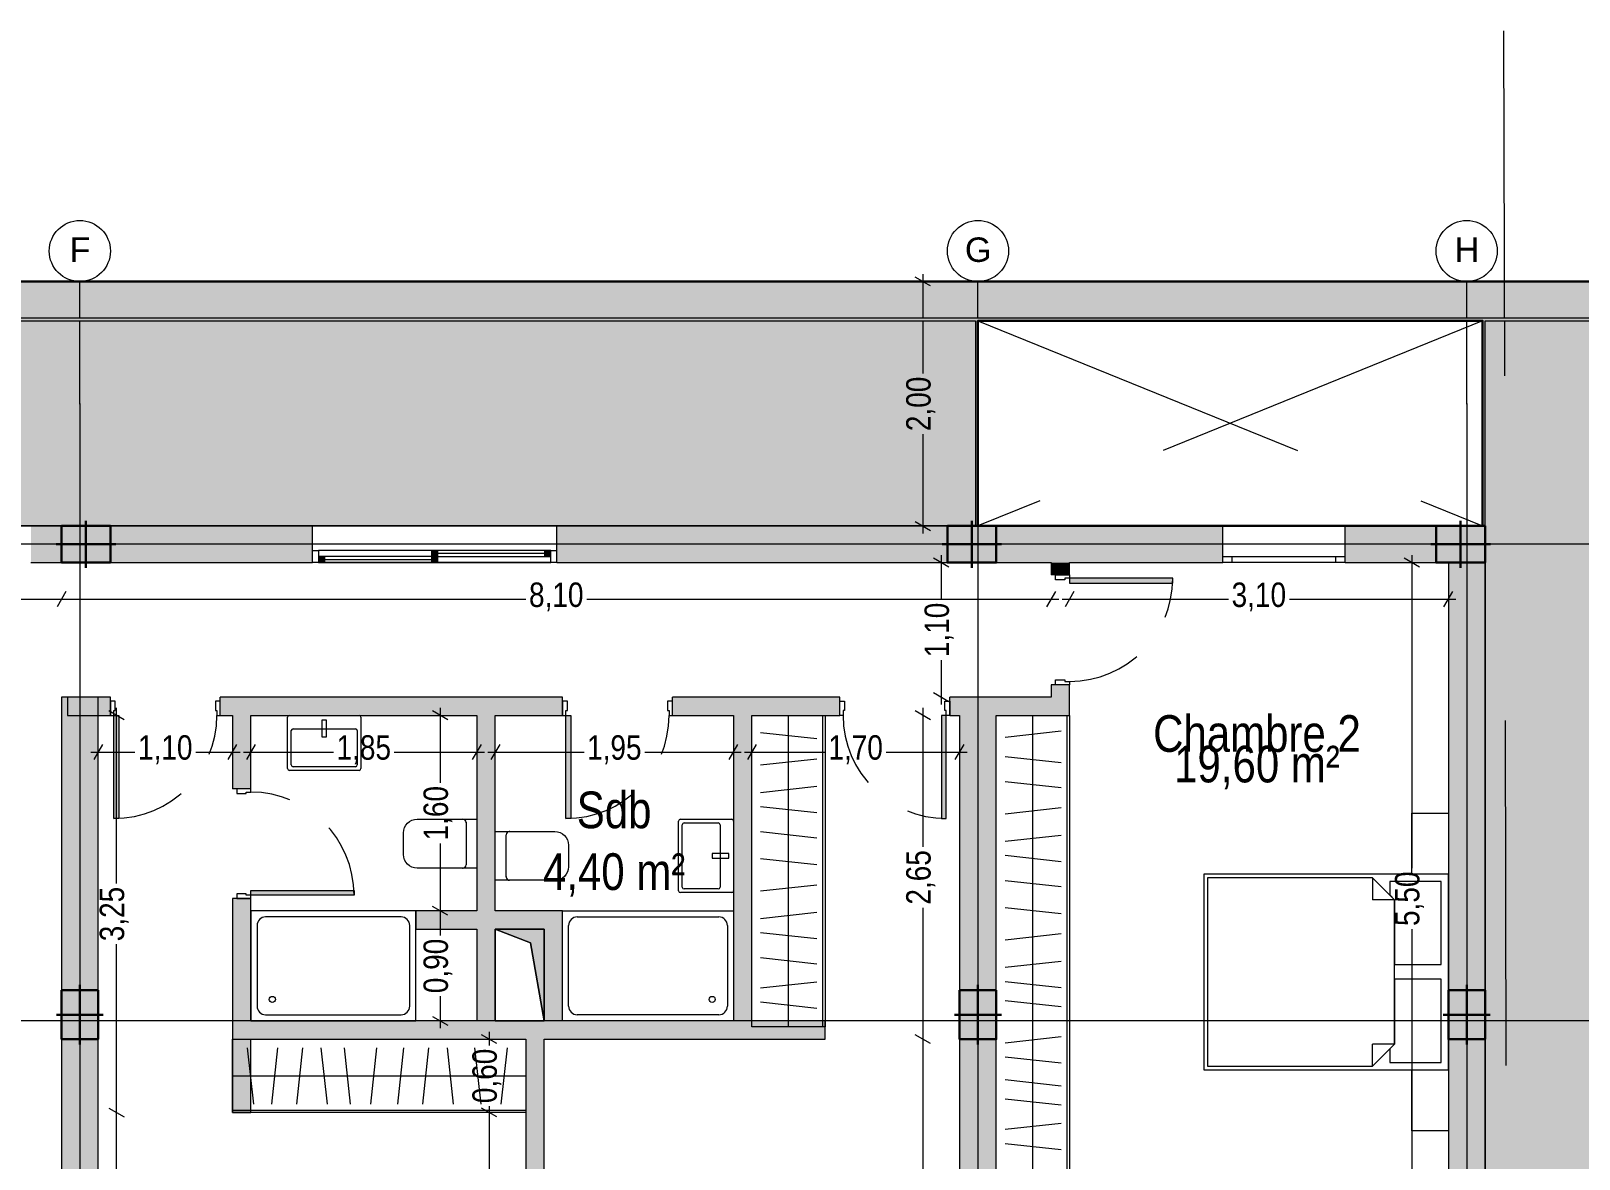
# Model space of a CAD drawing. Header units: centimetres. Extents: x -4381 to 5639, y -3920 to 4826.
# Drawn here: x 69.73 to 82.4, y 70.91 to 80.14 of the extents above; entities that cross this region are included whole.
import ezdxf

# ---------------------------------------------------------------- set-up
doc = ezdxf.new("R2010")
doc.units = ezdxf.units.CM
doc.header["$MEASUREMENT"] = 0
doc.set_wipeout_variables(frame=1)
for name, pattern in [('Dashed', [0.564444, 0.282222, -0.282222]), ('Hidden Line', [0.391222, 0.282222, -0.109]), ('POINTILLE', [0.1, 0.06, -0.04]), ('Tirets', [0.458611, 0.282222, -0.176389]), ('Wipeout_Contour', [100, 0, -100])]:
    doc.linetypes.add(name, pattern=pattern)
for name, color, linetype, lineweight in [('00- Texts and Fills_Pen_No__1', 7, 'Continuous', 5), ('01- MOBILIER_Pen_No__1', 7, 'Continuous', 5), ('01- MOBILIER_Pen_No__7', 7, 'Continuous', 5), ('0_Pen_No__1', 7, 'Continuous', 5), ('Cotations_Pen_No__2', 8, 'Continuous', 5), ('Dalle Console ha', 84, 'Continuous', 30), ('Dalles_Pen_No__1', 7, 'Continuous', 5), ('FILES_Pen_No__2', 8, 'Continuous', 5), ('Poteaux Hafsa', 4, 'Continuous', 30), ('Structural - Bearing_Pen_No__1', 7, 'Continuous', 5), ('Structural - Bearing_Pen_No__7', 7, 'Continuous', 5)]:
    doc.layers.add(name, color=color, linetype=linetype, lineweight=lineweight)
for name, color, linetype, lineweight, true_color in [('Dalles_Pen_No__102', 7, 'Continuous', 5, 0xcccccc), ('Elevator_Pen_No__161', 7, 'Continuous', 5, 0x6a6a6a), ('RECULS_Pen_No__58', 7, 'Continuous', 5, 0xdf0000), ('Structural - Bearing_Pen_No__103', 7, 'Continuous', 5, 0xffcc99)]:
    doc.layers.add(name, color=color, linetype=linetype, lineweight=lineweight, true_color=true_color)
doc.layers.add('Structural - Bearing', color=7, linetype='Continuous')
doc.styles.add('GENERATED_STYLE_2', font='')
doc.styles.add('GENERATED_STYLE_3', font='arial.ttf')
doc.styles.get('GENERATED_STYLE_2').set_extended_font_data('Arial Narrow Occidental')

# ---------------------------------------------------------------- blocks, each defined once
blk = doc.blocks.new('P1')
at = {"layer": 'Poteaux Hafsa', "lineweight": 30}
blk.add_hatch(color=256, dxfattribs=at).paths.add_polyline_path([(0, 0.3), (0, 0), (0.4, 0), (0.4, 0.3)])
at = {"layer": 'Poteaux Hafsa', "color": 144, "lineweight": 30}
for p, q in [((0.2, -0.042), (0.2, 0.342)), ((0.444, 0.15), (-0.044, 0.15))]:
    blk.add_line(p, q, dxfattribs=at)
blk.add_lwpolyline([(0, 0.3), (0, 0), (0.4, 0), (0.4, 0.3)], close=True, dxfattribs=at)

msp = doc.modelspace()

# ---------------------------------------------------------------- hatches: boundary and pattern name
at = {"layer": '01- MOBILIER_Pen_No__1', "linetype": 'Continuous', "lineweight": 0, "ltscale": 10, "true_color": 0xffffff}
msp.add_hatch(color=7, dxfattribs=at).paths.add_polyline_path([(73.92844, 72.04063), (73.92844, 72.79063), (73.52822, 72.79063), (73.81776, 72.67994)])
at = {"layer": 'Dalles_Pen_No__102', "linetype": 'Continuous', "ltscale": 10}
h = msp.add_hatch(color=256, dxfattribs=at)
h.paths.add_polyline_path([(55.02844, 59.09063), (66.52844, 59.09063), (66.52844, 66.59063), (64.52844, 66.59063), (64.52844, 62.09063), (57.02844, 62.09063), (57.02844, 76.09063), (64.37844, 76.09063), (64.37844, 77.77063), (68.02844, 77.77063), (68.02844, 76.09063), (77.47844, 76.09063), (77.47844, 77.77063), (81.60844, 77.77063), (81.60844, 76.09063), (81.62844, 76.09063), (81.62844, 69.99063), (81.62844, 64.91063), (70.27844, 64.91063), (70.27844, 66.59063), (69.97844, 66.59063), (69.97844, 64.59063), (83.62844, 64.59063), (83.62844, 64.99063), (83.62844, 78.09063), (55.02844, 78.09063)])
h.paths.add_polyline_path([(60.40844, 59.39063), (55.32844, 59.39063), (55.32844, 61.79063), (60.40844, 61.79063)], flags=0)
at = {"layer": 'Elevator_Pen_No__161', "linetype": 'Continuous', "ltscale": 10}
for points in [[(70.00344, 75.81563), (70.25344, 75.81563), (70.25344, 76.06563), (70.00344, 76.06563)], [(70.00344, 71.91563), (70.25344, 71.91563), (70.25344, 72.16563), (70.00344, 72.16563)], [(77.35344, 71.91563), (77.60344, 71.91563), (77.60344, 72.16563), (77.35344, 72.16563)], [(81.35344, 71.91563), (81.60344, 71.91563), (81.60344, 72.16563), (81.35344, 72.16563)]]:
    msp.add_hatch(color=256, dxfattribs=at).paths.add_polyline_path(points)
at = {"layer": 'Structural - Bearing', "linetype": 'Continuous', "lineweight": 0, "ltscale": 10, "true_color": 0x000000}
h = msp.add_hatch(color=18, dxfattribs=at)
h.paths.add_polyline_path([(69.72844, 75.84063), (69.72844, 75.79063), (72.0325, 75.79063), (72.0325, 75.89063), (72.0325, 76.09063), (69.72844, 76.09063)])
h.paths.add_polyline_path([(70.00344, 75.81563), (70.00344, 76.06563), (70.25344, 76.06563), (70.25344, 75.81563)], flags=0)
h = msp.add_hatch(color=18, dxfattribs=at)
h.paths.add_polyline_path([(81.32844, 75.79063), (81.32844, 70.29063), (81.62844, 69.99063), (81.62844, 76.09063), (81.60344, 76.06563), (81.60344, 75.81563), (81.35344, 75.81563)])
h.paths.add_polyline_path([(81.60344, 71.91563), (81.35344, 71.91563), (81.35344, 72.16563), (81.60344, 72.16563)], flags=0)
for points in [[(78.07844, 75.69063), (78.11344, 75.69063), (78.22844, 75.69063), (78.22844, 75.79063), (78.07844, 75.79063)], [(78.07844, 74.79063), (78.07844, 74.69063), (78.22844, 74.54063), (78.22844, 74.79063), (78.11344, 74.79063)], [(70.02822, 74.54063), (70.37822, 74.54063), (70.37822, 74.65563), (70.37822, 74.69063), (70.02822, 74.69063)], [(71.27822, 74.65563), (71.27822, 74.54063), (74.07844, 74.54063), (74.07844, 74.65563), (74.07844, 74.69063), (71.27822, 74.69063)], [(74.97844, 74.65563), (74.97844, 74.54063), (76.34716, 74.54063), (76.34716, 74.65563), (76.34716, 74.69063), (74.97844, 74.69063)], [(77.24716, 74.54063), (78.22844, 74.54063), (78.07844, 74.69063), (77.24716, 74.69063), (77.24716, 74.65563)], [(71.37844, 74.54063), (71.37844, 73.94063), (71.41344, 73.94063), (71.52844, 73.94063), (71.52844, 74.54063)], [(73.37822, 74.54063), (73.37822, 72.04063), (73.52822, 72.04063), (73.52822, 74.54063)], [(75.47844, 74.54063), (75.47844, 72.04063), (75.62844, 72.04063), (75.62844, 74.54063)], [(71.37844, 73.04063), (71.37844, 71.29063), (71.52844, 71.29063), (71.52844, 73.04063), (71.41344, 73.04063)], [(72.87844, 72.94063), (72.87844, 72.79063), (73.37822, 72.79063), (73.37822, 72.94063)], [(73.52822, 72.94063), (73.52822, 72.79063), (73.92844, 72.79063), (74.07844, 72.94063)], [(73.92844, 72.79063), (73.92844, 72.04063), (74.07844, 72.04063), (74.07844, 72.94063)], [(71.52844, 72.04063), (71.52844, 71.89063), (73.77822, 71.89063), (73.77822, 72.04063)], [(73.77822, 72.04063), (73.77822, 66.89063), (73.92822, 66.89063), (73.92822, 72.04063)], [(73.92822, 72.04063), (73.92822, 71.89063), (76.22844, 71.89063), (76.22844, 72.04063)]]:
    msp.add_hatch(color=18, dxfattribs=at).paths.add_polyline_path(points)
at = {"layer": 'Structural - Bearing', "linetype": 'Continuous', "lineweight": 0, "ltscale": 10, "true_color": 0xffffff}
for points in [[(79.07244, 75.66263), (78.22844, 75.66263), (78.22844, 75.62263), (79.07244, 75.62263)], [(70.40622, 73.69663), (70.44622, 73.69663), (70.44622, 74.54063), (70.40622, 74.54063)], [(74.10644, 73.69663), (74.14644, 73.69663), (74.14644, 74.54063), (74.10644, 74.54063)], [(77.21916, 73.69663), (77.21916, 74.54063), (77.17916, 74.54063), (77.17916, 73.69663)], [(72.37244, 73.06863), (72.37244, 73.10863), (71.52844, 73.10863), (71.52844, 73.06863)]]:
    msp.add_hatch(color=7, dxfattribs=at).paths.add_polyline_path(points)
at = {"layer": 'Structural - Bearing', "linetype": 'Continuous', "lineweight": 0, "ltscale": 10, "true_color": 0x000000}
h = msp.add_hatch(color=18, dxfattribs=at)
h.paths.add_polyline_path([(69.97844, 66.89063), (70.27844, 66.89063), (70.27844, 74.69063), (69.97844, 74.69063)])
h.paths.add_polyline_path([(70.25344, 71.91563), (70.00344, 71.91563), (70.00344, 72.16563), (70.25344, 72.16563)], flags=0)
h = msp.add_hatch(color=18, dxfattribs=at)
h.paths.add_polyline_path([(77.32844, 70.29063), (77.62844, 70.29063), (77.62844, 74.54063), (77.32844, 74.54063)])
h.paths.add_polyline_path([(77.60344, 71.91563), (77.35344, 71.91563), (77.35344, 72.16563), (77.60344, 72.16563)], flags=0)
at = {"layer": 'Structural - Bearing_Pen_No__103', "linetype": 'Continuous', "ltscale": 10}
for points in [[(73.0075, 75.84063), (73.0575, 75.84063), (73.0575, 75.89063), (73.0075, 75.89063)], [(73.9825, 75.89063), (73.9325, 75.89063), (73.9325, 75.84063), (73.9825, 75.84063)], [(72.0825, 75.79063), (72.1325, 75.79063), (72.1325, 75.84063), (72.0825, 75.84063)], [(73.0575, 75.84063), (73.0075, 75.84063), (73.0075, 75.79063), (73.0575, 75.79063)]]:
    msp.add_hatch(color=256, dxfattribs=at).paths.add_polyline_path(points)

# ---------------------------------------------------------------- linework, layer by layer
at = {"layer": '01- MOBILIER_Pen_No__1', "linetype": 'Continuous', "ltscale": 10}
for p, q in [((71.82844, 74.10563), (71.82844, 74.52563)), ((71.84344, 74.54063), (72.41344, 74.54063)), ((72.14844, 74.50063), (72.10844, 74.50063)), ((72.10844, 74.50063), (72.10844, 74.36563)), ((72.14844, 74.36563), (72.14844, 74.50063)), ((72.42844, 74.52563), (72.42844, 74.10563)), ((75.92844, 71.99063), (75.92844, 74.54063)), ((76.20844, 71.99063), (76.20844, 74.54063)), ((77.92844, 70.29063), (77.92844, 74.54063)), ((78.20844, 70.29063), (78.20844, 74.54063)), ((71.85844, 74.13563), (71.85844, 74.41563)), ((71.87344, 74.43063), (72.38344, 74.43063)), ((72.39844, 74.41563), (72.39844, 74.13563)), ((75.69995, 74.40066), (76.16032, 74.35052)), ((77.69995, 74.36323), (78.16032, 74.41337)), ((72.10844, 74.36563), (72.14844, 74.36563)), ((72.38344, 74.12063), (71.87344, 74.12063)), ((75.69995, 74.13531), (76.16032, 74.18545)), ((77.69995, 74.20481), (78.16032, 74.15467)), ((72.41344, 74.09063), (71.84344, 74.09063)), ((77.69995, 74.00066), (78.16032, 73.95052)), ((75.69995, 73.91056), (76.16032, 73.9607)), ((75.69995, 73.79518), (76.16032, 73.74504)), ((77.69995, 73.73531), (78.16032, 73.78545)), ((81.02844, 73.24063), (81.02844, 73.74063)), ((81.02844, 73.74063), (81.32844, 73.74063)), ((81.32844, 73.74063), (81.32844, 73.24063)), ((75.02844, 73.10563), (75.02844, 73.67563)), ((75.04344, 73.69063), (75.46344, 73.69063)), ((75.05844, 73.13563), (75.05844, 73.64563)), ((75.07344, 73.66063), (75.35344, 73.66063)), ((75.36844, 73.64563), (75.36844, 73.13563)), ((75.47844, 73.67563), (75.47844, 73.10563)), ((75.69995, 73.58939), (76.16032, 73.53925)), ((77.69995, 73.51056), (78.16032, 73.5607)), ((75.30344, 73.41063), (75.30344, 73.37063)), ((75.43844, 73.41063), (75.30344, 73.41063)), ((75.30344, 73.37063), (75.43844, 73.37063)), ((75.43844, 73.37063), (75.43844, 73.41063)), ((75.69995, 73.36934), (76.16032, 73.3192)), ((77.69995, 73.39518), (78.16032, 73.34504)), ((79.32844, 73.24063), (79.32844, 71.64063)), ((81.32844, 73.24063), (79.32844, 73.24063)), ((81.32844, 73.24063), (81.02844, 73.24063)), ((81.32844, 71.64063), (81.32844, 73.24063)), ((75.35344, 73.12063), (75.07344, 73.12063)), ((75.69995, 73.10399), (76.16032, 73.15413)), ((77.69995, 73.18939), (78.16032, 73.13925)), ((80.70844, 73.21063), (79.35844, 73.21063)), ((79.35844, 73.21063), (79.35844, 72.44063)), ((80.88844, 73.03063), (80.70844, 73.21063)), ((80.70844, 73.21063), (80.70844, 73.03063)), ((81.26844, 73.18063), (80.84844, 73.18063)), ((80.84844, 73.18063), (80.84844, 73.07063)), ((81.26844, 72.50063), (81.26844, 73.18063)), ((75.46344, 73.09063), (75.04344, 73.09063)), ((80.88844, 73.03063), (80.70844, 73.03063)), ((80.84844, 73.07063), (80.88844, 73.03063)), ((80.88844, 73.03063), (80.88844, 72.50063)), ((80.88844, 72.44063), (80.88844, 73.03063)), ((72.87844, 72.94063), (71.52844, 72.94063)), ((71.52844, 72.94063), (71.52844, 72.04063)), ((72.75844, 72.89063), (71.64844, 72.89063)), ((72.87844, 72.04063), (72.87844, 72.94063)), ((74.07844, 72.94063), (75.47844, 72.94063)), ((74.07844, 72.04063), (74.07844, 72.94063)), ((74.19844, 72.89063), (75.35844, 72.89063)), ((75.47844, 72.94063), (75.47844, 72.04063)), ((75.69995, 72.87924), (76.16032, 72.92938)), ((77.69995, 72.96934), (78.16032, 72.9192)), ((71.57844, 72.82063), (71.57844, 72.16063)), ((72.82844, 72.16063), (72.82844, 72.82063)), ((73.81776, 72.67994), (73.52822, 72.79063)), ((73.52822, 72.79063), (73.52822, 72.04063)), ((73.92844, 72.79063), (73.52822, 72.79063)), ((73.52822, 72.79063), (73.81776, 72.67994)), ((73.92844, 72.04063), (73.92844, 72.79063)), ((74.12844, 72.16063), (74.12844, 72.82063)), ((75.42844, 72.82063), (75.42844, 72.16063)), ((75.69995, 72.76386), (76.16032, 72.71372)), ((77.69995, 72.70399), (78.16032, 72.75413)), ((73.92844, 72.04063), (73.81776, 72.67994)), ((73.81776, 72.67994), (73.92844, 72.04063)), ((75.69995, 72.55807), (76.16032, 72.50793)), ((77.69995, 72.47924), (78.16032, 72.52938)), ((80.88844, 72.50063), (81.26844, 72.50063)), ((75.69995, 72.31073), (76.16032, 72.36087)), ((77.69995, 72.36386), (78.16032, 72.31372)), ((79.35844, 72.44063), (79.35844, 71.67063)), ((80.88844, 71.85063), (80.88844, 72.44063)), ((81.26844, 72.38063), (80.88844, 72.38063)), ((80.88844, 72.38063), (80.88844, 71.85063)), ((81.26844, 71.70063), (81.26844, 72.38063)), ((71.64844, 72.09063), (72.75844, 72.09063)), ((75.35844, 72.09063), (74.19844, 72.09063)), ((75.69995, 72.19535), (76.16032, 72.14521)), ((77.69995, 72.20726), (78.16032, 72.15712)), ((71.52844, 72.04063), (72.87844, 72.04063)), ((73.52822, 72.04063), (73.92844, 72.04063)), ((75.47844, 72.04063), (74.07844, 72.04063)), ((77.69995, 71.86154), (78.16032, 71.91168)), ((80.70844, 71.67063), (80.88844, 71.85063)), ((80.70844, 71.67063), (80.70844, 71.85063)), ((80.88844, 71.85063), (80.70844, 71.85063)), ((80.88844, 71.85063), (80.84844, 71.81063)), ((71.49855, 71.81912), (71.54869, 71.35875)), ((71.74589, 71.81912), (71.69575, 71.35875)), ((71.95168, 71.81912), (71.90154, 71.35875)), ((72.10134, 71.81912), (72.15148, 71.35875)), ((72.2918, 71.81912), (72.34194, 71.35875)), ((72.55716, 71.81912), (72.50702, 71.35875)), ((72.77721, 71.81912), (72.72707, 71.35875)), ((72.983, 71.81912), (72.93286, 71.35875)), ((73.13447, 71.81912), (73.18461, 71.35875)), ((73.35921, 71.81912), (73.40935, 71.35875)), ((73.62457, 71.81912), (73.57443, 71.35875)), ((77.69995, 71.74616), (78.16032, 71.69602)), ((80.84844, 71.81063), (80.84844, 71.70063)), ((71.37844, 71.59063), (73.77822, 71.59063)), ((79.32844, 71.64063), (81.32844, 71.64063)), ((79.35844, 71.67063), (80.70844, 71.67063)), ((80.84844, 71.70063), (81.26844, 71.70063)), ((81.02844, 71.14063), (81.02844, 71.64063)), ((81.02844, 71.64063), (81.32844, 71.64063)), ((81.32844, 71.64063), (81.32844, 71.14063)), ((77.69995, 71.55957), (78.16032, 71.50943)), ((77.69995, 71.40298), (78.16032, 71.35284)), ((71.37844, 71.31063), (73.77822, 71.31063)), ((77.69995, 71.15295), (78.16032, 71.20309)), ((81.32844, 71.14063), (81.02844, 71.14063)), ((77.69995, 71.03757), (78.16032, 70.98744))]:
    msp.add_line(p, q, dxfattribs=at)
for centre in [(71.70344, 72.21563), (75.30344, 72.21563)]:
    msp.add_circle(centre, 0.025, dxfattribs=at)
for centre, radius, start, end in [((71.84344, 74.52563), 0.015, 90, 180), ((72.41344, 74.52563), 0.015, 0, 90), ((71.87344, 74.41563), 0.015, 90, 180), ((72.38344, 74.41563), 0.015, 0, 90), ((71.87344, 74.13563), 0.015, 180, 270), ((72.38344, 74.13563), 0.015, 270, 0), ((71.84344, 74.10563), 0.015, 180, 270), ((72.41344, 74.10563), 0.015, 270, 0), ((75.04344, 73.67563), 0.015, 90, 180), ((75.07344, 73.64563), 0.015, 90, 180), ((75.35344, 73.64563), 0.015, 0, 90), ((75.46344, 73.67563), 0.015, 0, 90), ((75.04344, 73.10563), 0.015, 180, 270), ((75.07344, 73.13563), 0.015, 180, 270), ((75.35344, 73.13563), 0.015, 270, 0), ((75.46344, 73.10563), 0.015, 270, 0), ((71.64844, 72.82063), 0.07, 90, 180), ((72.75844, 72.82063), 0.07, 360, 90), ((74.19844, 72.82063), 0.07, 90, 180), ((75.35844, 72.82063), 0.07, 0, 90), ((71.64844, 72.16063), 0.07, 180, 270), ((72.75844, 72.16063), 0.07, 270, 360), ((74.19844, 72.16063), 0.07, 180, 270), ((75.35844, 72.16063), 0.07, 270, 0)]:
    msp.add_arc(centre, radius, start, end, dxfattribs=at)
at = {"layer": '01- MOBILIER_Pen_No__7', "linetype": 'Continuous', "ltscale": 10}
for p, q in [((72.78036, 73.60119), (72.78668, 73.62203)), ((72.78668, 73.62203), (72.79695, 73.64124)), ((72.79695, 73.64124), (72.81077, 73.65808)), ((72.81077, 73.65808), (72.8276, 73.6719)), ((72.8276, 73.6719), (72.84681, 73.68217)), ((72.84681, 73.68217), (72.86766, 73.68849)), ((72.86766, 73.68849), (72.88933, 73.69063)), ((72.88933, 73.69063), (73.37822, 73.69063)), ((73.28933, 73.66285), (73.28933, 73.49063)), ((73.37822, 73.69063), (73.37822, 73.29063)), ((72.77822, 73.57951), (72.78036, 73.60119)), ((72.77822, 73.40174), (72.77822, 73.57951)), ((73.28933, 73.49063), (73.28933, 73.3184)), ((73.52822, 73.59063), (74.01711, 73.59063)), ((73.52822, 73.19063), (73.52822, 73.59063)), ((73.61711, 73.39063), (73.61711, 73.56285)), ((74.01711, 73.59063), (74.03879, 73.58849)), ((74.03879, 73.58849), (74.05963, 73.58217)), ((74.05963, 73.58217), (74.07884, 73.5719)), ((74.07884, 73.5719), (74.09568, 73.55808)), ((74.09568, 73.55808), (74.1095, 73.54124)), ((74.1095, 73.54124), (74.11977, 73.52203)), ((74.11977, 73.52203), (74.12609, 73.50119)), ((74.12609, 73.50119), (74.12822, 73.47951)), ((72.78036, 73.38006), (72.77822, 73.40174)), ((72.78668, 73.35922), (72.78036, 73.38006)), ((72.79695, 73.34001), (72.78668, 73.35922)), ((73.61711, 73.2184), (73.61711, 73.39063)), ((74.12822, 73.47951), (74.12822, 73.30174)), ((72.81077, 73.32317), (72.79695, 73.34001)), ((72.8276, 73.30935), (72.81077, 73.32317)), ((72.84681, 73.29908), (72.8276, 73.30935)), ((72.86766, 73.29276), (72.84681, 73.29908)), ((72.88933, 73.29063), (72.86766, 73.29276)), ((73.37822, 73.29063), (72.88933, 73.29063)), ((74.1095, 73.24001), (74.09568, 73.22317)), ((74.11977, 73.25922), (74.1095, 73.24001)), ((74.12609, 73.28006), (74.11977, 73.25922)), ((74.12822, 73.30174), (74.12609, 73.28006)), ((74.01711, 73.19063), (73.52822, 73.19063)), ((74.03879, 73.19276), (74.01711, 73.19063)), ((74.05963, 73.19908), (74.03879, 73.19276)), ((74.07884, 73.20935), (74.05963, 73.19908)), ((74.09568, 73.22317), (74.07884, 73.20935))]:
    msp.add_line(p, q, dxfattribs=at)
at = {"layer": '01- MOBILIER_Pen_No__7', "linetype": 'Continuous', "ltscale": 10, "flags": 128}
for points in [[(76.22844, 71.99063), (75.62844, 71.99063), (75.62844, 74.54063), (76.22844, 74.54063)], [(78.22844, 70.29063), (77.62844, 70.29063), (77.62844, 74.54063), (78.22844, 74.54063)], [(71.37844, 71.29063), (71.37844, 71.89063), (73.77822, 71.89063), (73.77822, 71.29063)]]:
    msp.add_lwpolyline(points, close=True, dxfattribs=at)
at = {"layer": '01- MOBILIER_Pen_No__7', "linetype": 'Continuous', "ltscale": 10}
for centre, start, end in [((73.26156, 73.66285), 360, 90), ((73.64489, 73.56285), 90, 180), ((73.26156, 73.3184), 270, 360), ((73.64489, 73.2184), 180, 270)]:
    msp.add_arc(centre, 0.02778, start, end, dxfattribs=at)
for p in [(73.28933, 73.66285), (73.64489, 73.59063), (73.26156, 73.29063), (73.61711, 73.2184)]:
    msp.add_point(p, dxfattribs=at)
at = {"layer": '0_Pen_No__1', "linetype": 'Continuous', "ltscale": 10}
for p, q in [((72.0325, 75.89063), (72.0325, 76.09063)), ((74.0325, 75.89063), (74.0325, 76.09063)), ((79.4825, 75.84063), (79.4825, 76.09063)), ((80.4825, 75.84063), (80.4825, 76.09063)), ((72.0325, 75.79063), (72.0325, 75.89063)), ((74.0325, 75.79063), (74.0325, 75.89063)), ((79.4825, 75.79063), (79.4825, 75.84063)), ((80.4825, 75.79063), (80.4825, 75.84063)), ((78.11344, 75.69063), (78.07844, 75.69063)), ((78.22844, 75.69063), (78.11344, 75.69063)), ((78.11344, 74.79063), (78.07844, 74.79063)), ((78.22844, 74.79063), (78.11344, 74.79063)), ((70.37822, 74.65563), (70.37822, 74.69063)), ((70.37822, 74.54063), (70.37822, 74.65563)), ((71.27822, 74.65563), (71.27822, 74.69063)), ((71.27822, 74.54063), (71.27822, 74.65563)), ((74.07844, 74.65563), (74.07844, 74.69063)), ((74.07844, 74.54063), (74.07844, 74.65563)), ((74.97844, 74.65563), (74.97844, 74.69063)), ((74.97844, 74.54063), (74.97844, 74.65563)), ((76.34716, 74.65563), (76.34716, 74.69063)), ((76.34716, 74.54063), (76.34716, 74.65563)), ((77.24716, 74.65563), (77.24716, 74.69063)), ((77.24716, 74.54063), (77.24716, 74.65563)), ((71.41344, 73.94063), (71.37844, 73.94063)), ((71.52844, 73.94063), (71.41344, 73.94063)), ((71.41344, 73.04063), (71.37844, 73.04063)), ((71.52844, 73.04063), (71.41344, 73.04063))]:
    msp.add_line(p, q, dxfattribs=at)
at = {"layer": 'Cotations_Pen_No__2', "linetype": 'Continuous', "ltscale": 10}
for p, q in [((77.02844, 76.84175), (77.02844, 76.09063)), ((76.96594, 76.12671), (77.09094, 76.05454)), ((77.02844, 76.09063), (77.02844, 76.0295)), ((77.24094, 75.75454), (77.11594, 75.82671)), ((77.17844, 75.85175), (77.17844, 75.79063)), ((77.17844, 75.79063), (77.17844, 75.4895)), ((81.09094, 75.75454), (80.96594, 75.82671)), ((81.02844, 75.85175), (81.02844, 75.79063)), ((81.02844, 75.79063), (81.02844, 73.2895)), ((70.01453, 75.55313), (69.94236, 75.42813)), ((78.04236, 75.42813), (78.11453, 75.55313)), ((78.26453, 75.55313), (78.19236, 75.42813)), ((81.29236, 75.42813), (81.36453, 75.55313)), ((69.47732, 75.49063), (69.97844, 75.49063)), ((69.97844, 75.49063), (73.77957, 75.49063)), ((74.27732, 75.49063), (78.07844, 75.49063)), ((78.07844, 75.49063), (78.13957, 75.49063)), ((78.16732, 75.49063), (78.22844, 75.49063)), ((78.22844, 75.49063), (79.52957, 75.49063)), ((80.02732, 75.49063), (81.32844, 75.49063)), ((81.32844, 75.49063), (81.38957, 75.49063)), ((77.17844, 74.99175), (77.17844, 74.69063)), ((77.11594, 74.72671), (77.24094, 74.65454)), ((77.17844, 74.69063), (77.17844, 74.6295)), ((70.49094, 74.50454), (70.36594, 74.57671)), ((70.42844, 74.54063), (70.42844, 74.60175)), ((70.42844, 73.1645), (70.42844, 74.54063)), ((73.14072, 74.50454), (73.01572, 74.57671)), ((73.07822, 74.60175), (73.07822, 74.54063)), ((73.07822, 74.54063), (73.07822, 73.9895)), ((77.09094, 74.50454), (76.96594, 74.57671)), ((77.02844, 74.60175), (77.02844, 74.54063)), ((77.02844, 74.54063), (77.02844, 73.4645)), ((70.31453, 74.30313), (70.24236, 74.17813)), ((71.34236, 74.17813), (71.41453, 74.30313)), ((71.56453, 74.30313), (71.49236, 74.17813)), ((73.34214, 74.17813), (73.41431, 74.30313)), ((73.56431, 74.30313), (73.49214, 74.17813)), ((75.44236, 74.17813), (75.51453, 74.30313)), ((75.66453, 74.30313), (75.59236, 74.17813)), ((77.29236, 74.17813), (77.36453, 74.30313)), ((70.21732, 74.24063), (70.27844, 74.24063)), ((70.27844, 74.24063), (70.57957, 74.24063)), ((71.07732, 74.24063), (71.37844, 74.24063)), ((71.37844, 74.24063), (71.43957, 74.24063)), ((71.46732, 74.24063), (71.52844, 74.24063)), ((71.52844, 74.24063), (72.20446, 74.24063)), ((72.70221, 74.24063), (73.37822, 74.24063)), ((73.37822, 74.24063), (73.43935, 74.24063)), ((73.4671, 74.24063), (73.52822, 74.24063)), ((73.52822, 74.24063), (74.25446, 74.24063)), ((74.75221, 74.24063), (75.47844, 74.24063)), ((75.47844, 74.24063), (75.53957, 74.24063)), ((75.56732, 74.24063), (75.62844, 74.24063)), ((75.62844, 74.24063), (76.22957, 74.24063)), ((76.72732, 74.24063), (77.32844, 74.24063)), ((77.32844, 74.24063), (77.38957, 74.24063)), ((73.07822, 73.49175), (73.07822, 72.94063)), ((73.14072, 72.90454), (73.01572, 72.97671)), ((73.07822, 72.94063), (73.07822, 72.7395)), ((77.02844, 72.96675), (77.02844, 71.89063)), ((81.02844, 72.79175), (81.02844, 70.29063)), ((70.42844, 71.29063), (70.42844, 72.66675)), ((73.07822, 72.24175), (73.07822, 72.04063)), ((73.01572, 72.07671), (73.14072, 72.00454)), ((73.07822, 72.04063), (73.07822, 71.9795)), ((73.54072, 71.85454), (73.41572, 71.92671)), ((73.47822, 71.95175), (73.47822, 71.89063)), ((73.47822, 71.89063), (73.47822, 71.8395)), ((77.09094, 71.85454), (76.96594, 71.92671)), ((77.02844, 71.89063), (77.02844, 69.6395)), ((73.47822, 71.34175), (73.47822, 71.29063)), ((70.36594, 71.32671), (70.49094, 71.25454)), ((70.42844, 69.3395), (70.42844, 71.29063)), ((73.54072, 71.25454), (73.41572, 71.32671)), ((73.47822, 71.29063), (73.47822, 69.3395))]:
    msp.add_line(p, q, dxfattribs=at)
at = {"layer": 'Dalles_Pen_No__1', "linetype": 'Continuous', "ltscale": 10, "flags": 128}
msp.add_lwpolyline([(68.02844, 76.09063), (77.47844, 76.09063), (77.47844, 77.77063), (81.60844, 77.77063), (81.60844, 76.09063), (81.62844, 76.09063), (81.62844, 69.99063), (81.62844, 64.91063), (70.27844, 64.91063), (70.27844, 66.59063), (69.97844, 66.59063), (69.97844, 64.59063), (83.62844, 64.59063), (83.62844, 64.99063), (83.62844, 78.09063), (55.02844, 78.09063)], dxfattribs=at)
msp.add_lwpolyline([(68.02844, 76.09063), (77.47844, 76.09063), (77.47844, 77.77063), (81.60844, 77.77063), (81.60844, 76.09063), (81.62844, 76.09063), (81.62844, 69.99063), (81.62844, 64.91063), (70.27844, 64.91063), (70.27844, 66.59063), (69.97844, 66.59063), (69.97844, 64.59063), (83.62844, 64.59063), (83.62844, 64.99063), (83.62844, 78.09063), (55.02844, 78.09063)], dxfattribs=at)
msp.add_lwpolyline([(57.02844, 62.09063), (64.52844, 62.09063), (64.52844, 66.59063), (66.52844, 66.59063), (66.52844, 66.89063), (66.5362, 66.89063), (69.971, 66.89063), (69.97844, 66.89063), (69.97844, 66.59063), (77.62844, 66.59063), (77.62844, 69.99063), (81.62844, 69.99063), (81.62844, 76.09063), (67.02844, 76.09063), (67.02844, 71.89063), (64.52844, 71.89063), (64.52844, 76.09063), (57.02844, 76.09063)], close=True, dxfattribs=at)
msp.add_lwpolyline([(57.02844, 62.09063), (64.52844, 62.09063), (64.52844, 66.59063), (66.52844, 66.59063), (66.52844, 66.89063), (66.5362, 66.89063), (69.971, 66.89063), (69.97844, 66.89063), (69.97844, 66.59063), (77.62844, 66.59063), (77.62844, 69.99063), (81.62844, 69.99063), (81.62844, 76.09063), (67.02844, 76.09063), (67.02844, 71.89063), (64.52844, 71.89063), (64.52844, 76.09063), (57.02844, 76.09063)], close=True, dxfattribs=at)
at = {"layer": 'FILES_Pen_No__2', "linetype": 'Continuous', "ltscale": 10}
for p, q in [((70.12844, 77.09063), (70.12844, 55.59063)), ((81.47844, 77.09063), (81.47844, 55.59063)), ((84.00637, 75.94063), (48.31654, 75.94063)), ((83.43146, 72.04063), (48.89146, 72.04063))]:
    msp.add_line(p, q, dxfattribs=at)
for p in [(70.12844, 77.09063), (70.12844, 77.09063), (81.47844, 77.09063), (81.47844, 77.09063)]:
    msp.add_point(p, dxfattribs=at)
at = {"layer": 'RECULS_Pen_No__58', "linetype": 'Tirets', "ltscale": 10}
msp.add_circle((85.8057, 68.35561), 4, dxfattribs=at)
at = {"layer": 'Structural - Bearing_Pen_No__1', "linetype": 'Continuous', "ltscale": 10}
for p, q in [((74.0325, 76.09063), (72.0325, 76.09063)), ((80.4825, 76.09063), (79.4825, 76.09063)), ((72.0325, 75.89063), (72.0825, 75.89063)), ((72.0325, 75.79063), (72.0325, 75.89063)), ((72.0825, 75.89063), (72.0825, 75.79063)), ((73.0075, 75.89063), (72.0825, 75.89063)), ((73.0575, 75.89063), (73.0075, 75.89063)), ((73.0075, 75.89063), (73.0075, 75.84063)), ((73.9325, 75.89063), (73.0575, 75.89063)), ((73.0575, 75.84063), (73.0575, 75.89063)), ((73.9325, 75.89063), (73.0575, 75.89063)), ((73.9825, 75.89063), (73.9325, 75.89063)), ((73.9325, 75.89063), (73.9325, 75.84063)), ((73.9825, 75.79063), (73.9825, 75.89063)), ((73.9825, 75.89063), (74.0325, 75.89063)), ((73.9825, 75.84063), (73.9825, 75.89063)), ((74.0325, 75.79063), (74.0325, 75.89063)), ((74.0325, 75.79063), (72.0325, 75.79063)), ((72.0825, 75.79063), (72.0325, 75.79063)), ((72.1325, 75.84063), (72.0825, 75.84063)), ((72.0825, 75.84063), (72.0825, 75.79063)), ((72.0825, 75.79063), (72.1325, 75.79063)), ((72.1325, 75.79063), (72.1325, 75.84063)), ((73.0075, 75.84063), (72.1325, 75.84063)), ((72.1325, 75.81563), (73.0075, 75.81563)), ((72.1325, 75.79063), (73.0075, 75.79063)), ((72.1325, 75.79063), (73.0075, 75.79063)), ((73.0575, 75.84063), (73.0075, 75.84063)), ((73.0075, 75.84063), (73.0075, 75.79063)), ((73.0075, 75.84063), (73.0575, 75.84063)), ((73.0075, 75.79063), (73.0575, 75.79063)), ((73.9325, 75.86563), (73.0575, 75.86563)), ((73.0575, 75.79063), (73.0575, 75.84063)), ((73.0575, 75.84063), (73.9325, 75.84063)), ((73.0575, 75.79063), (73.9825, 75.79063)), ((73.9325, 75.84063), (73.9825, 75.84063)), ((74.0325, 75.79063), (73.9825, 75.79063)), ((79.4825, 75.84063), (79.5575, 75.84063)), ((79.4825, 75.79063), (79.4825, 75.84063)), ((80.4825, 75.79063), (79.4825, 75.79063)), ((79.5575, 75.79063), (79.4825, 75.79063)), ((79.5575, 75.84063), (79.5575, 75.79063)), ((79.5575, 75.84063), (80.4075, 75.84063)), ((80.4075, 75.79063), (79.5575, 75.79063)), ((80.4075, 75.79063), (80.4075, 75.84063)), ((80.4075, 75.84063), (80.4825, 75.84063)), ((80.4825, 75.79063), (80.4075, 75.79063)), ((80.4825, 75.79063), (80.4825, 75.84063)), ((78.22844, 75.69063), (78.11344, 75.69063)), ((78.22844, 74.79063), (78.11344, 74.79063)), ((70.37822, 74.54063), (70.37822, 74.65563)), ((71.27822, 74.54063), (71.27822, 74.65563)), ((74.07844, 74.54063), (74.07844, 74.65563)), ((74.97844, 74.54063), (74.97844, 74.65563)), ((76.34716, 74.54063), (76.34716, 74.65563)), ((77.24716, 74.54063), (77.24716, 74.65563)), ((71.52844, 73.94063), (71.41344, 73.94063)), ((71.52844, 73.04063), (71.41344, 73.04063))]:
    msp.add_line(p, q, dxfattribs=at)
at = {"layer": 'Structural - Bearing_Pen_No__1', "linetype": 'Continuous', "ltscale": 10, "flags": 128}
for points in [[(72.0325, 76.09063), (69.72844, 76.09063)], [(81.62844, 69.99063), (81.62844, 76.09063)], [(69.72844, 75.79063), (72.0325, 75.79063)], [(74.0325, 75.79063), (78.07844, 75.79063)], [(78.07844, 75.79063), (78.07844, 75.69063)], [(78.22844, 75.79063), (79.4825, 75.79063)], [(78.22844, 75.69063), (78.22844, 75.79063)], [(80.4825, 75.79063), (81.32844, 75.79063)], [(81.32844, 75.79063), (81.32844, 70.29063)], [(78.07844, 74.79063), (78.07844, 74.69063)], [(78.22844, 74.54063), (78.22844, 74.79063)], [(69.97844, 74.69063), (69.97844, 66.89063)], [(70.27844, 74.69063), (69.97844, 74.69063)], [(70.37822, 74.69063), (70.02822, 74.69063)], [(70.02822, 74.69063), (70.02822, 74.54063)], [(70.27844, 66.89063), (70.27844, 74.69063)], [(74.07844, 74.69063), (71.27822, 74.69063)], [(76.34716, 74.69063), (74.97844, 74.69063)], [(78.07844, 74.69063), (77.24716, 74.69063)], [(70.02822, 74.54063), (70.37822, 74.54063)], [(71.27822, 74.54063), (71.37844, 74.54063)], [(71.37844, 74.54063), (71.37844, 73.94063)], [(71.52844, 74.54063), (73.37822, 74.54063)], [(71.52844, 73.94063), (71.52844, 74.54063)], [(73.37822, 74.54063), (73.37822, 72.94063)], [(73.52822, 72.94063), (73.52822, 74.54063)], [(73.52822, 74.54063), (74.07844, 74.54063)], [(74.97844, 74.54063), (75.47844, 74.54063)], [(75.47844, 74.54063), (75.47844, 72.04063)], [(75.62844, 74.54063), (76.34716, 74.54063)], [(75.62844, 72.04063), (75.62844, 74.54063)], [(77.24716, 74.54063), (77.32844, 74.54063)], [(77.32844, 74.54063), (77.32844, 70.29063)], [(77.62844, 70.29063), (77.62844, 74.54063)], [(77.62844, 74.54063), (78.22844, 74.54063)], [(71.37844, 73.04063), (71.37844, 71.29063)], [(71.52844, 72.04063), (71.52844, 73.04063)], [(73.37822, 72.94063), (72.87844, 72.94063)], [(72.87844, 72.94063), (72.87844, 72.79063)], [(74.07844, 72.94063), (73.52822, 72.94063)], [(74.07844, 72.04063), (74.07844, 72.94063)], [(72.87844, 72.79063), (73.37822, 72.79063)], [(73.37822, 72.79063), (73.37822, 72.04063)], [(73.52822, 72.79063), (73.92844, 72.79063)], [(73.52822, 72.04063), (73.52822, 72.79063)], [(73.92844, 72.79063), (73.92844, 72.04063)], [(73.37822, 72.04063), (71.52844, 72.04063)], [(73.77822, 72.04063), (73.52822, 72.04063)], [(73.92822, 72.04063), (73.77822, 72.04063)], [(75.47844, 72.04063), (74.07844, 72.04063)], [(76.22844, 72.04063), (75.62844, 72.04063)], [(76.22844, 71.89063), (76.22844, 72.04063)], [(71.52844, 71.89063), (73.77822, 71.89063)], [(71.52844, 71.29063), (71.52844, 71.89063)], [(73.77822, 71.89063), (73.77822, 66.89063)], [(73.92822, 66.89063), (73.92822, 71.89063)], [(73.92822, 71.89063), (76.22844, 71.89063)], [(71.37844, 71.29063), (71.52844, 71.29063)]]:
    msp.add_lwpolyline(points, dxfattribs=at)
at = {"layer": 'Structural - Bearing_Pen_No__7', "linetype": 'Continuous', "ltscale": 10}
for p, q in [((78.11344, 75.69063), (78.22844, 75.69063)), ((78.11344, 75.65063), (78.11344, 75.69063)), ((78.18844, 75.65063), (78.11344, 75.65063)), ((78.22844, 75.66263), (78.18844, 75.66263)), ((78.18844, 75.66263), (78.18844, 75.65063)), ((78.22844, 75.69063), (78.22844, 75.66263)), ((79.07244, 75.66263), (78.22844, 75.66263)), ((78.22844, 75.66263), (78.22844, 75.62263)), ((79.07244, 75.62263), (79.07244, 75.66263)), ((78.22844, 75.62263), (79.07244, 75.62263)), ((78.11344, 74.83063), (78.18844, 74.83063)), ((78.11344, 74.79063), (78.11344, 74.83063)), ((78.22844, 74.79063), (78.11344, 74.79063)), ((78.18844, 74.83063), (78.18844, 74.81863)), ((78.18844, 74.81863), (78.22844, 74.81863)), ((78.22844, 74.81863), (78.22844, 74.79063)), ((70.37822, 74.65563), (70.37822, 74.54063)), ((70.41822, 74.65563), (70.37822, 74.65563)), ((70.41822, 74.58063), (70.41822, 74.65563)), ((71.23822, 74.65563), (71.23822, 74.58063)), ((71.27822, 74.65563), (71.23822, 74.65563)), ((71.27822, 74.54063), (71.27822, 74.65563)), ((74.07844, 74.65563), (74.07844, 74.54063)), ((74.11844, 74.65563), (74.07844, 74.65563)), ((74.11844, 74.58063), (74.11844, 74.65563)), ((74.93844, 74.65563), (74.93844, 74.58063)), ((74.97844, 74.65563), (74.93844, 74.65563)), ((74.97844, 74.54063), (74.97844, 74.65563)), ((76.34716, 74.54063), (76.34716, 74.65563)), ((76.34716, 74.65563), (76.38716, 74.65563)), ((76.38716, 74.65563), (76.38716, 74.58063)), ((77.20716, 74.58063), (77.20716, 74.65563)), ((77.20716, 74.65563), (77.24716, 74.65563)), ((77.24716, 74.65563), (77.24716, 74.54063)), ((70.37822, 74.54063), (70.40622, 74.54063)), ((70.40622, 74.54063), (70.40622, 74.58063)), ((70.40622, 74.58063), (70.41822, 74.58063)), ((70.40622, 73.69663), (70.40622, 74.54063)), ((70.40622, 74.54063), (70.44622, 74.54063)), ((70.44622, 74.54063), (70.44622, 73.69663)), ((71.23822, 74.58063), (71.25022, 74.58063)), ((71.25022, 74.58063), (71.25022, 74.54063)), ((71.25022, 74.54063), (71.27822, 74.54063)), ((74.07844, 74.54063), (74.10644, 74.54063)), ((74.10644, 74.54063), (74.10644, 74.58063)), ((74.10644, 74.58063), (74.11844, 74.58063)), ((74.10644, 73.69663), (74.10644, 74.54063)), ((74.10644, 74.54063), (74.14644, 74.54063)), ((74.14644, 74.54063), (74.14644, 73.69663)), ((74.93844, 74.58063), (74.95044, 74.58063)), ((74.95044, 74.58063), (74.95044, 74.54063)), ((74.95044, 74.54063), (74.97844, 74.54063)), ((76.37517, 74.54063), (76.34716, 74.54063)), ((76.38716, 74.58063), (76.37517, 74.58063)), ((76.37517, 74.58063), (76.37517, 74.54063)), ((77.21916, 74.54063), (77.17916, 74.54063)), ((77.17916, 74.54063), (77.17916, 73.69663)), ((77.21916, 74.58063), (77.20716, 74.58063)), ((77.21916, 74.54063), (77.21916, 74.58063)), ((77.24716, 74.54063), (77.21916, 74.54063)), ((77.21916, 73.69663), (77.21916, 74.54063)), ((71.52844, 73.94063), (71.41344, 73.94063)), ((71.41344, 73.94063), (71.41344, 73.90063)), ((71.41344, 73.90063), (71.48844, 73.90063)), ((71.48844, 73.90063), (71.48844, 73.91263)), ((71.48844, 73.91263), (71.52844, 73.91263)), ((71.52844, 73.91263), (71.52844, 73.94063)), ((70.44622, 73.69663), (70.40622, 73.69663)), ((74.14644, 73.69663), (74.10644, 73.69663)), ((77.17916, 73.69663), (77.21916, 73.69663)), ((71.52844, 73.06863), (71.52844, 73.10863)), ((71.52844, 73.10863), (72.37244, 73.10863)), ((72.37244, 73.10863), (72.37244, 73.06863)), ((71.48844, 73.08063), (71.41344, 73.08063)), ((71.41344, 73.08063), (71.41344, 73.04063)), ((71.41344, 73.04063), (71.52844, 73.04063)), ((71.48844, 73.06863), (71.48844, 73.08063)), ((71.52844, 73.06863), (71.48844, 73.06863)), ((71.52844, 73.04063), (71.52844, 73.06863)), ((72.37244, 73.06863), (71.52844, 73.06863))]:
    msp.add_line(p, q, dxfattribs=at)
at = {"layer": 'Structural - Bearing_Pen_No__7', "linetype": 'POINTILLE', "ltscale": 10}
for centre, start, end in [((78.22844, 75.66263), 269.999999, 359.999999), ((70.40622, 74.54063), 270, 360), ((74.10644, 74.54063), 270, 360), ((77.21916, 74.54063), 180, 270), ((71.52844, 73.06863), 360, 90)]:
    msp.add_arc(centre, 0.844, start, end, dxfattribs=at)

# ---------------------------------------------------------------- block references
at = {"layer": 'Poteaux Hafsa'}
msp.add_blockref('P1', (69.97844, 75.79063), dxfattribs=at)
at = {"layer": 'Poteaux Hafsa', "rotation": 270}
for p in [(69.97844, 72.29063), (77.32844, 72.29063), (81.32844, 72.29063)]:
    msp.add_blockref('P1', p, dxfattribs=at)

# ---------------------------------------------------------------- texts
at = {"layer": '00- Texts and Fills_Pen_No__1', "linetype": 'Continuous', "char_height": 0.3, "attachment_point": 5, "rotation": 0, "style": 'GENERATED_STYLE_2'}
for s, insert, width, line_spacing_factor in [('\\A1;{\\fArial Narrow Occidental|b0|i0|c0|p34;Chambre 2\\P\\fArial Narrow Occidental|b0|i0|c0|p34;19,60 m²}', (79.76207, 74.23939), 2.3704292, 0.499779), ('\\A1;{\\fArial Narrow Occidental|b0|i0|c0|p34;Sdb\\P\\fArial Narrow Occidental|b0|i0|c0|p34;4,40 m²}', (74.50079, 73.48646), 1.9451362, 1.011143)]:
    msp.add_mtext(s, dxfattribs=dict(at, insert=insert, width=width, line_spacing_factor=line_spacing_factor))
at = {"layer": 'Cotations_Pen_No__2', "linetype": 'Continuous', "char_height": 0.2, "attachment_point": 7, "rotation": 90, "style": 'GENERATED_STYLE_2'}
for s, insert in [('\\A1;{\\fArial Narrow Occidental|b0|i0|c0|p34;2,00}', (77.12844, 76.86662)), ('\\A1;{\\fArial Narrow Occidental|b0|i0|c0|p34;1,10}', (77.27844, 75.01662)), ('\\A1;{\\fArial Narrow Occidental|b0|i0|c0|p34;1,60}', (73.17822, 73.51662)), ('\\A1;{\\fArial Narrow Occidental|b0|i0|c0|p34;2,65}', (77.12844, 72.99162)), ('\\A1;{\\fArial Narrow Occidental|b0|i0|c0|p34;5,50}', (81.12844, 72.81662)), ('\\A1;{\\fArial Narrow Occidental|b0|i0|c0|p34;3,25}', (70.52844, 72.69162)), ('\\A1;{\\fArial Narrow Occidental|b0|i0|c0|p34;0,90}', (73.17822, 72.26662)), ('\\A1;{\\fArial Narrow Occidental|b0|i0|c0|p34;0,60}', (73.57822, 71.36662))]:
    msp.add_mtext(s, dxfattribs=dict(at, insert=insert))
at = {"layer": 'Cotations_Pen_No__2', "linetype": 'Continuous', "char_height": 0.2, "attachment_point": 7, "style": 'GENERATED_STYLE_2'}
for s, insert in [('\\A1;{\\fArial Narrow Occidental|b0|i0|c0|p34;8,10}', (73.80444, 75.39063)), ('\\A1;{\\fArial Narrow Occidental|b0|i0|c0|p34;3,10}', (79.55444, 75.39063)), ('\\A1;{\\fArial Narrow Occidental|b0|i0|c0|p34;1,10}', (70.60444, 74.14063)), ('\\A1;{\\fArial Narrow Occidental|b0|i0|c0|p34;1,85}', (72.22933, 74.14063)), ('\\A1;{\\fArial Narrow Occidental|b0|i0|c0|p34;1,95}', (74.27933, 74.14063)), ('\\A1;{\\fArial Narrow Occidental|b0|i0|c0|p34;1,70}', (76.25444, 74.14063))]:
    msp.add_mtext(s, dxfattribs=dict(at, insert=insert))
at = {"layer": 'FILES_Pen_No__2', "linetype": 'Continuous', "char_height": 0.2, "attachment_point": 4, "style": 'GENERATED_STYLE_3'}
for s, insert in [('\\A1;{\\fArial|b0|i0|c0|p34;F}', (70.04433, 78.35205)), ('\\A1;{\\fArial|b0|i0|c0|p34;G}', (77.37147, 78.35041)), ('\\A1;{\\fArial|b0|i0|c0|p34;H}', (81.3797, 78.35205))]:
    msp.add_mtext(s, dxfattribs=dict(at, insert=insert))

# ---------------------------------------------------------------- next in the draw order: wipeouts: each hides what was drawn before it
at = {"color": 254, "linetype": 'Wipeout_Contour', "lineweight": 0, "ltscale": 419.27614}
msp.add_wipeout([(83.62844, 78.09063), (55.02844, 78.09063), (55.32844, 77.79063), (83.32844, 77.79063)], dxfattribs=at).dxf.layer = 'Structural - Bearing'

# ---------------------------------------------------------------- next in the draw order: hatches: boundary and pattern name
at = {"layer": 'Structural - Bearing', "linetype": 'Continuous', "lineweight": 0, "ltscale": 10, "true_color": 0xffffff}
msp.add_hatch(color=7, dxfattribs=at).paths.add_polyline_path([(83.62844, 78.09063), (55.02844, 78.09063), (55.32844, 77.79063), (83.32844, 77.79063)])

# ---------------------------------------------------------------- next in the draw order: linework, layer by layer
at = {"layer": 'Cotations_Pen_No__2', "linetype": 'Continuous', "ltscale": 10}
for p, q in [((77.09094, 78.05454), (76.96594, 78.12671)), ((77.02844, 78.15175), (77.02844, 78.09063)), ((77.02844, 78.09063), (77.02844, 77.3395))]:
    msp.add_line(p, q, dxfattribs=at)
at = {"layer": 'FILES_Pen_No__2', "linetype": 'Continuous', "ltscale": 10}
for p, q in [((70.12844, 77.09063), (70.12844, 78.09063)), ((81.47844, 77.09063), (81.47844, 78.09063))]:
    msp.add_line(p, q, dxfattribs=at)
for centre in [(70.12844, 78.34063), (77.47844, 78.34063), (81.47844, 78.34063)]:
    msp.add_circle(centre, 0.25, dxfattribs=at)
at = {"layer": 'Structural - Bearing_Pen_No__1', "linetype": 'Continuous', "ltscale": 10, "flags": 128}
for points in [[(83.62844, 78.09063), (55.02844, 78.09063)], [(55.32844, 77.79063), (83.32844, 77.79063)]]:
    msp.add_lwpolyline(points, dxfattribs=at)

# ---------------------------------------------------------------- next in the draw order: wipeouts: each hides what was drawn before it
at = {"color": 254, "linetype": 'Wipeout_Contour', "lineweight": 0, "ltscale": 436.712471}
msp.add_wipeout([(77.45844, 77.77063), (77.45844, 76.09063), (77.47844, 76.09063), (77.47844, 77.77063)], dxfattribs=at).dxf.layer = 'Structural - Bearing'
at = {"color": 254, "linetype": 'Wipeout_Contour', "lineweight": 0, "ltscale": 448.644021}
msp.add_wipeout([(81.60844, 77.77063), (81.60844, 76.09063), (81.62844, 76.09063), (81.62844, 77.77063)], dxfattribs=at).dxf.layer = 'Structural - Bearing'

# ---------------------------------------------------------------- next in the draw order: hatches: boundary and pattern name
at = {"layer": 'Elevator_Pen_No__161', "linetype": 'Continuous', "ltscale": 10}
for points in [[(77.35344, 75.81563), (77.60344, 75.81563), (77.60344, 76.06563), (77.35344, 76.06563)], [(81.35344, 75.81563), (81.60344, 75.81563), (81.60344, 76.06563)], [(81.35344, 75.81563), (81.60344, 76.06563), (81.35344, 76.06563)]]:
    msp.add_hatch(color=256, dxfattribs=at).paths.add_polyline_path(points)
at = {"layer": 'Structural - Bearing', "linetype": 'Continuous', "lineweight": 0, "ltscale": 10, "true_color": 0xffffff}
for points in [[(77.45844, 77.77063), (77.45844, 76.09063), (77.47844, 76.09063), (77.47844, 77.77063)], [(81.60844, 77.77063), (81.60844, 76.09063), (81.62844, 76.09063), (81.62844, 77.77063)]]:
    msp.add_hatch(color=7, dxfattribs=at).paths.add_polyline_path(points)
at = {"layer": 'Structural - Bearing', "linetype": 'Continuous', "lineweight": 0, "ltscale": 10, "true_color": 0x000000}
h = msp.add_hatch(color=18, dxfattribs=at)
h.paths.add_polyline_path([(74.0325, 75.79063), (79.4825, 75.79063), (79.4825, 75.84063), (79.4825, 76.09063), (74.0325, 76.09063), (74.0325, 75.89063)])
h.paths.add_polyline_path([(77.60344, 75.81563), (77.35344, 75.81563), (77.35344, 76.06563), (77.60344, 76.06563)], flags=0)
msp.add_hatch(color=18, dxfattribs=at).paths.add_polyline_path([(80.4825, 75.79063), (81.32844, 75.79063), (81.35344, 75.81563), (81.35344, 76.06563), (81.60344, 76.06563), (81.62844, 76.09063), (80.4825, 76.09063), (80.4825, 75.84063)])

# ---------------------------------------------------------------- next in the draw order: linework, layer by layer
at = {"layer": '0_Pen_No__1', "linetype": 'Hidden Line', "ltscale": 10, "flags": 128}
for points in [[(77.47844, 77.77063), (81.60844, 76.09063)], [(81.60844, 77.77063), (77.47844, 76.09063)]]:
    msp.add_lwpolyline(points, dxfattribs=at)
at = {"layer": 'FILES_Pen_No__2', "linetype": 'Continuous', "ltscale": 10}
for q in [(77.47844, 78.09063), (77.47844, 55.59063)]:
    msp.add_line((77.47844, 77.09063), q, dxfattribs=at)
msp.add_point((77.47844, 77.09063), dxfattribs=at)
msp.add_point((77.47844, 77.09063), dxfattribs=at)
at = {"layer": 'RECULS_Pen_No__58', "linetype": 'Dashed', "ltscale": 10, "flags": 128}
msp.add_lwpolyline([(81.7809, 80.14172), (81.8393, 52.36962), (56.89165, 52.36962), (56.89127, 78.29063), (66.40098, 80.14172)], dxfattribs=at)
at = {"layer": 'Structural - Bearing_Pen_No__1', "linetype": 'Continuous', "ltscale": 10, "flags": 128}
for points in [[(77.45844, 77.77063), (77.45844, 76.09063)], [(77.47844, 76.09063), (77.47844, 77.77063)], [(81.60844, 77.77063), (81.60844, 76.09063)], [(81.62844, 76.09063), (81.62844, 77.77063)], [(79.4825, 76.09063), (74.0325, 76.09063)], [(77.45844, 76.09063), (77.47844, 76.09063)], [(81.62844, 76.09063), (80.4825, 76.09063)], [(81.60844, 76.09063), (81.62844, 76.09063)]]:
    msp.add_lwpolyline(points, dxfattribs=at)

# ---------------------------------------------------------------- next in the draw order: block references
at = {"layer": 'Poteaux Hafsa'}
for p in [(77.22844, 75.79063), (81.22844, 75.79063)]:
    msp.add_blockref('P1', p, dxfattribs=at)

# ---------------------------------------------------------------- next in the draw order: wipeouts: each hides what was drawn before it
at = {"color": 254, "linetype": 'Wipeout_Contour', "lineweight": 0, "ltscale": 418.727409}
msp.add_wipeout([(55.32844, 77.77063), (83.30844, 77.77063), (83.32844, 77.79063), (55.30844, 77.79063)], dxfattribs=at).dxf.layer = 'Structural - Bearing'

# ---------------------------------------------------------------- next in the draw order: hatches: boundary and pattern name
at = {"layer": 'Structural - Bearing', "linetype": 'Continuous', "lineweight": 0, "ltscale": 10, "true_color": 0xffffff}
msp.add_hatch(color=7, dxfattribs=at).paths.add_polyline_path([(55.32844, 77.77063), (83.30844, 77.77063), (83.32844, 77.79063), (55.30844, 77.79063)])

# ---------------------------------------------------------------- next in the draw order: linework, layer by layer
at = {"layer": 'Dalle Console ha', "lineweight": 30}
msp.add_lwpolyline([(55.02844, 78.09063), (83.62844, 78.09063), (83.62844, 64.59063), (69.97844, 64.59063), (69.97844, 66.59063), (66.52844, 66.59063), (66.52844, 59.09063), (55.02844, 59.09063), (55.02844, 78.09063)], dxfattribs=at)
msp.add_lwpolyline([(77.47845, 76.09063), (81.60844, 76.09063), (81.60844, 77.77063), (77.47845, 77.77063)], close=True, dxfattribs=at)
at = {"layer": 'Structural - Bearing_Pen_No__1', "linetype": 'Continuous', "ltscale": 10, "flags": 128}
for points in [[(83.32844, 77.79063), (55.30844, 77.79063)], [(68.04844, 77.77063), (77.45844, 77.77063)], [(77.47844, 77.77063), (81.60844, 77.77063)], [(81.62844, 77.77063), (83.30844, 77.77063)]]:
    msp.add_lwpolyline(points, dxfattribs=at)

doc.saveas('drawing.dxf')
